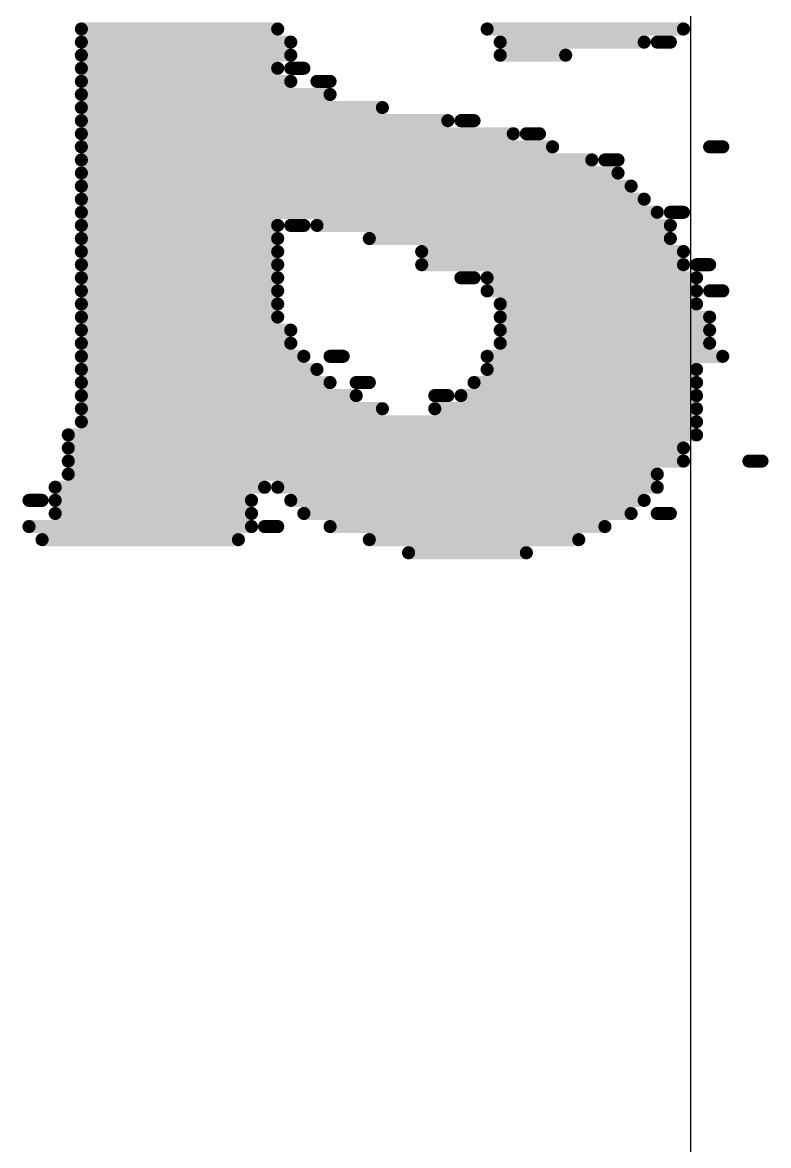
# Model space of a CAD drawing. Header units: inches. Extents: x -5 to 433, y -20 to 71.
# Drawn here: x 8.762 to 10.21, y 48.818 to 50.997 of the extents above; entities that cross this region are included whole.
import ezdxf

# ---------------------------------------------------------------- set-up
doc = ezdxf.new("R2010")
doc.units = ezdxf.units.IN
doc.layers.add('Bottom Overlay', color=54, linetype='Continuous')
doc.layers.add('Top Layer', color=1, linetype='Continuous')

msp = doc.modelspace()

# ---------------------------------------------------------------- linework, layer by layer
at = {"layer": 'Bottom Overlay'}
for points in [[(8.876, 50.9842, 0.0254, 0.0254, 0), (9.257, 50.9842, 0.0254, 0.0254, 0)], [(9.6634, 50.9842, 0.0254, 0.0254, 0), (10.0444, 50.9842, 0.0254, 0.0254, 0)], [(8.876, 50.9588, 0.0254, 0.0254, 0), (9.2824, 50.9588, 0.0254, 0.0254, 0)], [(9.6888, 50.9588, 0.0254, 0.0254, 0), (9.9682, 50.9588, 0.0254, 0.0254, 0)], [(9.9936, 50.9588, 0.0254, 0.0254, 0), (10.019, 50.9588, 0.0254, 0.0254, 0)], [(8.876, 50.9334, 0.0254, 0.0254, 0), (9.2824, 50.9334, 0.0254, 0.0254, 0)], [(9.6888, 50.9334, 0.0254, 0.0254, 0), (9.8158, 50.9334, 0.0254, 0.0254, 0)], [(8.876, 50.908, 0.0254, 0.0254, 0), (9.257, 50.908, 0.0254, 0.0254, 0)], [(9.2824, 50.908, 0.0254, 0.0254, 0), (9.3078, 50.908, 0.0254, 0.0254, 0)], [(8.876, 50.8826, 0.0254, 0.0254, 0), (9.2824, 50.8826, 0.0254, 0.0254, 0)], [(9.3332, 50.8826, 0.0254, 0.0254, 0), (9.3586, 50.8826, 0.0254, 0.0254, 0)], [(8.876, 50.8572, 0.0254, 0.0254, 0), (9.3586, 50.8572, 0.0254, 0.0254, 0)], [(8.876, 50.8318, 0.0254, 0.0254, 0), (9.4602, 50.8318, 0.0254, 0.0254, 0)], [(8.876, 50.8064, 0.0254, 0.0254, 0), (9.5872, 50.8064, 0.0254, 0.0254, 0)], [(9.6126, 50.8064, 0.0254, 0.0254, 0), (9.638, 50.8064, 0.0254, 0.0254, 0)], [(8.876, 50.781, 0.0254, 0.0254, 0), (9.7142, 50.781, 0.0254, 0.0254, 0)], [(9.7396, 50.781, 0.0254, 0.0254, 0), (9.765, 50.781, 0.0254, 0.0254, 0)], [(8.876, 50.7556, 0.0254, 0.0254, 0), (9.7904, 50.7556, 0.0254, 0.0254, 0)], [(10.0952, 50.7556, 0.0254, 0.0254, 0), (10.1206, 50.7556, 0.0254, 0.0254, 0)], [(8.876, 50.7302, 0.0254, 0.0254, 0), (9.8666, 50.7302, 0.0254, 0.0254, 0)], [(9.892, 50.7302, 0.0254, 0.0254, 0), (9.9174, 50.7302, 0.0254, 0.0254, 0)], [(8.876, 50.7048, 0.0254, 0.0254, 0), (9.9174, 50.7048, 0.0254, 0.0254, 0)], [(8.876, 50.6794, 0.0254, 0.0254, 0), (9.9428, 50.6794, 0.0254, 0.0254, 0)], [(8.876, 50.654, 0.0254, 0.0254, 0), (9.9682, 50.654, 0.0254, 0.0254, 0)], [(8.876, 50.6286, 0.0254, 0.0254, 0), (9.9936, 50.6286, 0.0254, 0.0254, 0)], [(10.019, 50.6286, 0.0254, 0.0254, 0), (10.0444, 50.6286, 0.0254, 0.0254, 0)], [(8.876, 50.6032, 0.0254, 0.0254, 0), (9.257, 50.6032, 0.0254, 0.0254, 0)], [(9.2824, 50.6032, 0.0254, 0.0254, 0), (9.3078, 50.6032, 0.0254, 0.0254, 0)], [(9.3332, 50.6032, 0.0254, 0.0254, 0), (10.019, 50.6032, 0.0254, 0.0254, 0)], [(8.876, 50.5778, 0.0254, 0.0254, 0), (9.257, 50.5778, 0.0254, 0.0254, 0)], [(9.4348, 50.5778, 0.0254, 0.0254, 0), (10.019, 50.5778, 0.0254, 0.0254, 0)], [(8.876, 50.5524, 0.0254, 0.0254, 0), (9.257, 50.5524, 0.0254, 0.0254, 0)], [(9.5364, 50.5524, 0.0254, 0.0254, 0), (10.0444, 50.5524, 0.0254, 0.0254, 0)], [(8.876, 50.527, 0.0254, 0.0254, 0), (9.257, 50.527, 0.0254, 0.0254, 0)], [(9.5364, 50.527, 0.0254, 0.0254, 0), (10.0444, 50.527, 0.0254, 0.0254, 0)], [(10.0698, 50.527, 0.0254, 0.0254, 0), (10.0952, 50.527, 0.0254, 0.0254, 0)], [(8.876, 50.5016, 0.0254, 0.0254, 0), (9.257, 50.5016, 0.0254, 0.0254, 0)], [(9.6126, 50.5016, 0.0254, 0.0254, 0), (9.638, 50.5016, 0.0254, 0.0254, 0)], [(9.6634, 50.5016, 0.0254, 0.0254, 0), (10.0698, 50.5016, 0.0254, 0.0254, 0)], [(8.876, 50.4762, 0.0254, 0.0254, 0), (9.257, 50.4762, 0.0254, 0.0254, 0)], [(9.6634, 50.4762, 0.0254, 0.0254, 0), (10.0698, 50.4762, 0.0254, 0.0254, 0)], [(10.0952, 50.4762, 0.0254, 0.0254, 0), (10.1206, 50.4762, 0.0254, 0.0254, 0)], [(8.876, 50.4508, 0.0254, 0.0254, 0), (9.257, 50.4508, 0.0254, 0.0254, 0)], [(9.6888, 50.4508, 0.0254, 0.0254, 0), (10.0698, 50.4508, 0.0254, 0.0254, 0)], [(8.876, 50.4254, 0.0254, 0.0254, 0), (9.257, 50.4254, 0.0254, 0.0254, 0)], [(9.6888, 50.4254, 0.0254, 0.0254, 0), (10.0952, 50.4254, 0.0254, 0.0254, 0)], [(8.876, 50.4, 0.0254, 0.0254, 0), (9.2824, 50.4, 0.0254, 0.0254, 0)], [(9.6888, 50.4, 0.0254, 0.0254, 0), (10.0952, 50.4, 0.0254, 0.0254, 0)], [(8.876, 50.3746, 0.0254, 0.0254, 0), (9.2824, 50.3746, 0.0254, 0.0254, 0)], [(9.6888, 50.3746, 0.0254, 0.0254, 0), (10.0952, 50.3746, 0.0254, 0.0254, 0)], [(8.876, 50.3492, 0.0254, 0.0254, 0), (9.3078, 50.3492, 0.0254, 0.0254, 0)], [(9.3586, 50.3492, 0.0254, 0.0254, 0), (9.384, 50.3492, 0.0254, 0.0254, 0)], [(9.6634, 50.3492, 0.0254, 0.0254, 0), (10.1206, 50.3492, 0.0254, 0.0254, 0)], [(8.876, 50.3238, 0.0254, 0.0254, 0), (9.3332, 50.3238, 0.0254, 0.0254, 0)], [(9.6634, 50.3238, 0.0254, 0.0254, 0), (10.0698, 50.3238, 0.0254, 0.0254, 0)], [(8.876, 50.2984, 0.0254, 0.0254, 0), (9.3586, 50.2984, 0.0254, 0.0254, 0)], [(9.4094, 50.2984, 0.0254, 0.0254, 0), (9.4348, 50.2984, 0.0254, 0.0254, 0)], [(9.638, 50.2984, 0.0254, 0.0254, 0), (10.0698, 50.2984, 0.0254, 0.0254, 0)], [(8.876, 50.273, 0.0254, 0.0254, 0), (9.4094, 50.273, 0.0254, 0.0254, 0)], [(9.5618, 50.273, 0.0254, 0.0254, 0), (9.5872, 50.273, 0.0254, 0.0254, 0)], [(9.6126, 50.273, 0.0254, 0.0254, 0), (10.0698, 50.273, 0.0254, 0.0254, 0)], [(8.876, 50.2476, 0.0254, 0.0254, 0), (9.4602, 50.2476, 0.0254, 0.0254, 0)], [(9.5618, 50.2476, 0.0254, 0.0254, 0), (10.0698, 50.2476, 0.0254, 0.0254, 0)], [(8.876, 50.2222, 0.0254, 0.0254, 0), (10.0698, 50.2222, 0.0254, 0.0254, 0)], [(8.8506, 50.1968, 0.0254, 0.0254, 0), (10.0698, 50.1968, 0.0254, 0.0254, 0)], [(8.8506, 50.1714, 0.0254, 0.0254, 0), (10.0444, 50.1714, 0.0254, 0.0254, 0)], [(8.8506, 50.146, 0.0254, 0.0254, 0), (10.0444, 50.146, 0.0254, 0.0254, 0)], [(10.1714, 50.146, 0.0254, 0.0254, 0), (10.1968, 50.146, 0.0254, 0.0254, 0)], [(8.8506, 50.1206, 0.0254, 0.0254, 0), (9.9936, 50.1206, 0.0254, 0.0254, 0)], [(8.8252, 50.0952, 0.0254, 0.0254, 0), (9.2316, 50.0952, 0.0254, 0.0254, 0)], [(9.257, 50.0952, 0.0254, 0.0254, 0), (9.9936, 50.0952, 0.0254, 0.0254, 0)], [(8.7744, 50.0698, 0.0254, 0.0254, 0), (8.7998, 50.0698, 0.0254, 0.0254, 0)], [(8.8252, 50.0698, 0.0254, 0.0254, 0), (9.2062, 50.0698, 0.0254, 0.0254, 0)], [(9.2824, 50.0698, 0.0254, 0.0254, 0), (9.9682, 50.0698, 0.0254, 0.0254, 0)], [(8.8252, 50.0444, 0.0254, 0.0254, 0), (9.2062, 50.0444, 0.0254, 0.0254, 0)], [(9.3078, 50.0444, 0.0254, 0.0254, 0), (9.9428, 50.0444, 0.0254, 0.0254, 0)], [(9.9936, 50.0444, 0.0254, 0.0254, 0), (10.019, 50.0444, 0.0254, 0.0254, 0)], [(8.7744, 50.019, 0.0254, 0.0254, 0), (9.2062, 50.019, 0.0254, 0.0254, 0)], [(9.2316, 50.019, 0.0254, 0.0254, 0), (9.257, 50.019, 0.0254, 0.0254, 0)], [(9.3586, 50.019, 0.0254, 0.0254, 0), (9.892, 50.019, 0.0254, 0.0254, 0)], [(8.7998, 49.9936, 0.0254, 0.0254, 0), (9.1808, 49.9936, 0.0254, 0.0254, 0)], [(9.4348, 49.9936, 0.0254, 0.0254, 0), (9.8412, 49.9936, 0.0254, 0.0254, 0)], [(9.511, 49.9682, 0.0254, 0.0254, 0), (9.7396, 49.9682, 0.0254, 0.0254, 0)]]:
    msp.add_lwpolyline(points, format="xyseb", dxfattribs=at)
for points in [[(8.8697, 50.9842, 0.0127, 0.0127, 1), (8.8824, 50.9842, 0.0127, 0.0127, 1)], [(9.2507, 50.9842, 0.0127, 0.0127, 1), (9.2634, 50.9842, 0.0127, 0.0127, 1)], [(9.6571, 50.9842, 0.0127, 0.0127, 1), (9.6698, 50.9842, 0.0127, 0.0127, 1)], [(10.0381, 50.9842, 0.0127, 0.0127, 1), (10.0508, 50.9842, 0.0127, 0.0127, 1)], [(8.8697, 50.9588, 0.0127, 0.0127, 1), (8.8824, 50.9588, 0.0127, 0.0127, 1)], [(9.2761, 50.9588, 0.0127, 0.0127, 1), (9.2888, 50.9588, 0.0127, 0.0127, 1)], [(9.6825, 50.9588, 0.0127, 0.0127, 1), (9.6952, 50.9588, 0.0127, 0.0127, 1)], [(9.9619, 50.9588, 0.0127, 0.0127, 1), (9.9746, 50.9588, 0.0127, 0.0127, 1)], [(9.9873, 50.9588, 0.0127, 0.0127, 1), (10, 50.9588, 0.0127, 0.0127, 1)], [(10.0127, 50.9588, 0.0127, 0.0127, 1), (10.0254, 50.9588, 0.0127, 0.0127, 1)], [(8.8697, 50.9334, 0.0127, 0.0127, 1), (8.8824, 50.9334, 0.0127, 0.0127, 1)], [(9.2761, 50.9334, 0.0127, 0.0127, 1), (9.2888, 50.9334, 0.0127, 0.0127, 1)], [(9.6825, 50.9334, 0.0127, 0.0127, 1), (9.6952, 50.9334, 0.0127, 0.0127, 1)], [(9.8095, 50.9334, 0.0127, 0.0127, 1), (9.8222, 50.9334, 0.0127, 0.0127, 1)], [(8.8697, 50.908, 0.0127, 0.0127, 1), (8.8824, 50.908, 0.0127, 0.0127, 1)], [(9.2507, 50.908, 0.0127, 0.0127, 1), (9.2634, 50.908, 0.0127, 0.0127, 1)], [(9.2761, 50.908, 0.0127, 0.0127, 1), (9.2888, 50.908, 0.0127, 0.0127, 1)], [(9.3015, 50.908, 0.0127, 0.0127, 1), (9.3142, 50.908, 0.0127, 0.0127, 1)], [(8.8697, 50.8826, 0.0127, 0.0127, 1), (8.8824, 50.8826, 0.0127, 0.0127, 1)], [(9.2761, 50.8826, 0.0127, 0.0127, 1), (9.2888, 50.8826, 0.0127, 0.0127, 1)], [(9.3269, 50.8826, 0.0127, 0.0127, 1), (9.3396, 50.8826, 0.0127, 0.0127, 1)], [(9.3523, 50.8826, 0.0127, 0.0127, 1), (9.365, 50.8826, 0.0127, 0.0127, 1)], [(8.8697, 50.8572, 0.0127, 0.0127, 1), (8.8824, 50.8572, 0.0127, 0.0127, 1)], [(9.3523, 50.8572, 0.0127, 0.0127, 1), (9.365, 50.8572, 0.0127, 0.0127, 1)], [(8.8697, 50.8318, 0.0127, 0.0127, 1), (8.8824, 50.8318, 0.0127, 0.0127, 1)], [(9.4539, 50.8318, 0.0127, 0.0127, 1), (9.4666, 50.8318, 0.0127, 0.0127, 1)], [(8.8697, 50.8064, 0.0127, 0.0127, 1), (8.8824, 50.8064, 0.0127, 0.0127, 1)], [(9.5809, 50.8064, 0.0127, 0.0127, 1), (9.5936, 50.8064, 0.0127, 0.0127, 1)], [(9.6063, 50.8064, 0.0127, 0.0127, 1), (9.619, 50.8064, 0.0127, 0.0127, 1)], [(9.6317, 50.8064, 0.0127, 0.0127, 1), (9.6444, 50.8064, 0.0127, 0.0127, 1)], [(8.8697, 50.781, 0.0127, 0.0127, 1), (8.8824, 50.781, 0.0127, 0.0127, 1)], [(9.7079, 50.781, 0.0127, 0.0127, 1), (9.7206, 50.781, 0.0127, 0.0127, 1)], [(9.7333, 50.781, 0.0127, 0.0127, 1), (9.746, 50.781, 0.0127, 0.0127, 1)], [(9.7587, 50.781, 0.0127, 0.0127, 1), (9.7714, 50.781, 0.0127, 0.0127, 1)], [(8.8697, 50.7556, 0.0127, 0.0127, 1), (8.8824, 50.7556, 0.0127, 0.0127, 1)], [(9.7841, 50.7556, 0.0127, 0.0127, 1), (9.7968, 50.7556, 0.0127, 0.0127, 1)], [(10.0889, 50.7556, 0.0127, 0.0127, 1), (10.1016, 50.7556, 0.0127, 0.0127, 1)], [(10.1143, 50.7556, 0.0127, 0.0127, 1), (10.127, 50.7556, 0.0127, 0.0127, 1)], [(8.8697, 50.7302, 0.0127, 0.0127, 1), (8.8824, 50.7302, 0.0127, 0.0127, 1)], [(9.8603, 50.7302, 0.0127, 0.0127, 1), (9.873, 50.7302, 0.0127, 0.0127, 1)], [(9.8857, 50.7302, 0.0127, 0.0127, 1), (9.8984, 50.7302, 0.0127, 0.0127, 1)], [(9.9111, 50.7302, 0.0127, 0.0127, 1), (9.9238, 50.7302, 0.0127, 0.0127, 1)], [(8.8697, 50.7048, 0.0127, 0.0127, 1), (8.8824, 50.7048, 0.0127, 0.0127, 1)], [(9.9111, 50.7048, 0.0127, 0.0127, 1), (9.9238, 50.7048, 0.0127, 0.0127, 1)], [(8.8697, 50.6794, 0.0127, 0.0127, 1), (8.8824, 50.6794, 0.0127, 0.0127, 1)], [(9.9365, 50.6794, 0.0127, 0.0127, 1), (9.9492, 50.6794, 0.0127, 0.0127, 1)], [(8.8697, 50.654, 0.0127, 0.0127, 1), (8.8824, 50.654, 0.0127, 0.0127, 1)], [(9.9619, 50.654, 0.0127, 0.0127, 1), (9.9746, 50.654, 0.0127, 0.0127, 1)], [(8.8697, 50.6286, 0.0127, 0.0127, 1), (8.8824, 50.6286, 0.0127, 0.0127, 1)], [(9.9873, 50.6286, 0.0127, 0.0127, 1), (10, 50.6286, 0.0127, 0.0127, 1)], [(10.0127, 50.6286, 0.0127, 0.0127, 1), (10.0254, 50.6286, 0.0127, 0.0127, 1)], [(10.0381, 50.6286, 0.0127, 0.0127, 1), (10.0508, 50.6286, 0.0127, 0.0127, 1)], [(8.8697, 50.6032, 0.0127, 0.0127, 1), (8.8824, 50.6032, 0.0127, 0.0127, 1)], [(9.2507, 50.6032, 0.0127, 0.0127, 1), (9.2634, 50.6032, 0.0127, 0.0127, 1)], [(9.2761, 50.6032, 0.0127, 0.0127, 1), (9.2888, 50.6032, 0.0127, 0.0127, 1)], [(9.3015, 50.6032, 0.0127, 0.0127, 1), (9.3142, 50.6032, 0.0127, 0.0127, 1)], [(9.3269, 50.6032, 0.0127, 0.0127, 1), (9.3396, 50.6032, 0.0127, 0.0127, 1)], [(10.0127, 50.6032, 0.0127, 0.0127, 1), (10.0254, 50.6032, 0.0127, 0.0127, 1)], [(8.8697, 50.5778, 0.0127, 0.0127, 1), (8.8824, 50.5778, 0.0127, 0.0127, 1)], [(9.2507, 50.5778, 0.0127, 0.0127, 1), (9.2634, 50.5778, 0.0127, 0.0127, 1)], [(9.4285, 50.5778, 0.0127, 0.0127, 1), (9.4412, 50.5778, 0.0127, 0.0127, 1)], [(10.0127, 50.5778, 0.0127, 0.0127, 1), (10.0254, 50.5778, 0.0127, 0.0127, 1)], [(8.8697, 50.5524, 0.0127, 0.0127, 1), (8.8824, 50.5524, 0.0127, 0.0127, 1)], [(9.2507, 50.5524, 0.0127, 0.0127, 1), (9.2634, 50.5524, 0.0127, 0.0127, 1)], [(9.5301, 50.5524, 0.0127, 0.0127, 1), (9.5428, 50.5524, 0.0127, 0.0127, 1)], [(10.0381, 50.5524, 0.0127, 0.0127, 1), (10.0508, 50.5524, 0.0127, 0.0127, 1)], [(8.8697, 50.527, 0.0127, 0.0127, 1), (8.8824, 50.527, 0.0127, 0.0127, 1)], [(9.2507, 50.527, 0.0127, 0.0127, 1), (9.2634, 50.527, 0.0127, 0.0127, 1)], [(9.5301, 50.527, 0.0127, 0.0127, 1), (9.5428, 50.527, 0.0127, 0.0127, 1)], [(10.0381, 50.527, 0.0127, 0.0127, 1), (10.0508, 50.527, 0.0127, 0.0127, 1)], [(10.0635, 50.527, 0.0127, 0.0127, 1), (10.0762, 50.527, 0.0127, 0.0127, 1)], [(10.0889, 50.527, 0.0127, 0.0127, 1), (10.1016, 50.527, 0.0127, 0.0127, 1)], [(8.8697, 50.5016, 0.0127, 0.0127, 1), (8.8824, 50.5016, 0.0127, 0.0127, 1)], [(9.2507, 50.5016, 0.0127, 0.0127, 1), (9.2634, 50.5016, 0.0127, 0.0127, 1)], [(9.6063, 50.5016, 0.0127, 0.0127, 1), (9.619, 50.5016, 0.0127, 0.0127, 1)], [(9.6317, 50.5016, 0.0127, 0.0127, 1), (9.6444, 50.5016, 0.0127, 0.0127, 1)], [(9.6571, 50.5016, 0.0127, 0.0127, 1), (9.6698, 50.5016, 0.0127, 0.0127, 1)], [(10.0635, 50.5016, 0.0127, 0.0127, 1), (10.0762, 50.5016, 0.0127, 0.0127, 1)], [(8.8697, 50.4762, 0.0127, 0.0127, 1), (8.8824, 50.4762, 0.0127, 0.0127, 1)], [(9.2507, 50.4762, 0.0127, 0.0127, 1), (9.2634, 50.4762, 0.0127, 0.0127, 1)], [(9.6571, 50.4762, 0.0127, 0.0127, 1), (9.6698, 50.4762, 0.0127, 0.0127, 1)], [(10.0635, 50.4762, 0.0127, 0.0127, 1), (10.0762, 50.4762, 0.0127, 0.0127, 1)], [(10.0889, 50.4762, 0.0127, 0.0127, 1), (10.1016, 50.4762, 0.0127, 0.0127, 1)], [(10.1143, 50.4762, 0.0127, 0.0127, 1), (10.127, 50.4762, 0.0127, 0.0127, 1)], [(8.8697, 50.4508, 0.0127, 0.0127, 1), (8.8824, 50.4508, 0.0127, 0.0127, 1)], [(9.2507, 50.4508, 0.0127, 0.0127, 1), (9.2634, 50.4508, 0.0127, 0.0127, 1)], [(9.6825, 50.4508, 0.0127, 0.0127, 1), (9.6952, 50.4508, 0.0127, 0.0127, 1)], [(10.0635, 50.4508, 0.0127, 0.0127, 1), (10.0762, 50.4508, 0.0127, 0.0127, 1)], [(8.8697, 50.4254, 0.0127, 0.0127, 1), (8.8824, 50.4254, 0.0127, 0.0127, 1)], [(9.2507, 50.4254, 0.0127, 0.0127, 1), (9.2634, 50.4254, 0.0127, 0.0127, 1)], [(9.6825, 50.4254, 0.0127, 0.0127, 1), (9.6952, 50.4254, 0.0127, 0.0127, 1)], [(10.0889, 50.4254, 0.0127, 0.0127, 1), (10.1016, 50.4254, 0.0127, 0.0127, 1)], [(8.8697, 50.4, 0.0127, 0.0127, 1), (8.8824, 50.4, 0.0127, 0.0127, 1)], [(9.2761, 50.4, 0.0127, 0.0127, 1), (9.2888, 50.4, 0.0127, 0.0127, 1)], [(9.6825, 50.4, 0.0127, 0.0127, 1), (9.6952, 50.4, 0.0127, 0.0127, 1)], [(10.0889, 50.4, 0.0127, 0.0127, 1), (10.1016, 50.4, 0.0127, 0.0127, 1)], [(8.8697, 50.3746, 0.0127, 0.0127, 1), (8.8824, 50.3746, 0.0127, 0.0127, 1)], [(9.2761, 50.3746, 0.0127, 0.0127, 1), (9.2888, 50.3746, 0.0127, 0.0127, 1)], [(9.6825, 50.3746, 0.0127, 0.0127, 1), (9.6952, 50.3746, 0.0127, 0.0127, 1)], [(10.0889, 50.3746, 0.0127, 0.0127, 1), (10.1016, 50.3746, 0.0127, 0.0127, 1)], [(8.8697, 50.3492, 0.0127, 0.0127, 1), (8.8824, 50.3492, 0.0127, 0.0127, 1)], [(9.3015, 50.3492, 0.0127, 0.0127, 1), (9.3142, 50.3492, 0.0127, 0.0127, 1)], [(9.3523, 50.3492, 0.0127, 0.0127, 1), (9.365, 50.3492, 0.0127, 0.0127, 1)], [(9.3777, 50.3492, 0.0127, 0.0127, 1), (9.3904, 50.3492, 0.0127, 0.0127, 1)], [(9.6571, 50.3492, 0.0127, 0.0127, 1), (9.6698, 50.3492, 0.0127, 0.0127, 1)], [(10.1143, 50.3492, 0.0127, 0.0127, 1), (10.127, 50.3492, 0.0127, 0.0127, 1)], [(8.8697, 50.3238, 0.0127, 0.0127, 1), (8.8824, 50.3238, 0.0127, 0.0127, 1)], [(9.3269, 50.3238, 0.0127, 0.0127, 1), (9.3396, 50.3238, 0.0127, 0.0127, 1)], [(9.6571, 50.3238, 0.0127, 0.0127, 1), (9.6698, 50.3238, 0.0127, 0.0127, 1)], [(10.0635, 50.3238, 0.0127, 0.0127, 1), (10.0762, 50.3238, 0.0127, 0.0127, 1)], [(8.8697, 50.2984, 0.0127, 0.0127, 1), (8.8824, 50.2984, 0.0127, 0.0127, 1)], [(9.3523, 50.2984, 0.0127, 0.0127, 1), (9.365, 50.2984, 0.0127, 0.0127, 1)], [(9.4031, 50.2984, 0.0127, 0.0127, 1), (9.4158, 50.2984, 0.0127, 0.0127, 1)], [(9.4285, 50.2984, 0.0127, 0.0127, 1), (9.4412, 50.2984, 0.0127, 0.0127, 1)], [(9.6317, 50.2984, 0.0127, 0.0127, 1), (9.6444, 50.2984, 0.0127, 0.0127, 1)], [(10.0635, 50.2984, 0.0127, 0.0127, 1), (10.0762, 50.2984, 0.0127, 0.0127, 1)], [(8.8697, 50.273, 0.0127, 0.0127, 1), (8.8824, 50.273, 0.0127, 0.0127, 1)], [(9.4031, 50.273, 0.0127, 0.0127, 1), (9.4158, 50.273, 0.0127, 0.0127, 1)], [(9.5555, 50.273, 0.0127, 0.0127, 1), (9.5682, 50.273, 0.0127, 0.0127, 1)], [(9.5809, 50.273, 0.0127, 0.0127, 1), (9.5936, 50.273, 0.0127, 0.0127, 1)], [(9.6063, 50.273, 0.0127, 0.0127, 1), (9.619, 50.273, 0.0127, 0.0127, 1)], [(10.0635, 50.273, 0.0127, 0.0127, 1), (10.0762, 50.273, 0.0127, 0.0127, 1)], [(8.8697, 50.2476, 0.0127, 0.0127, 1), (8.8824, 50.2476, 0.0127, 0.0127, 1)], [(9.4539, 50.2476, 0.0127, 0.0127, 1), (9.4666, 50.2476, 0.0127, 0.0127, 1)], [(9.5555, 50.2476, 0.0127, 0.0127, 1), (9.5682, 50.2476, 0.0127, 0.0127, 1)], [(10.0635, 50.2476, 0.0127, 0.0127, 1), (10.0762, 50.2476, 0.0127, 0.0127, 1)], [(8.8697, 50.2222, 0.0127, 0.0127, 1), (8.8824, 50.2222, 0.0127, 0.0127, 1)], [(10.0635, 50.2222, 0.0127, 0.0127, 1), (10.0762, 50.2222, 0.0127, 0.0127, 1)], [(8.8443, 50.1968, 0.0127, 0.0127, 1), (8.857, 50.1968, 0.0127, 0.0127, 1)], [(10.0635, 50.1968, 0.0127, 0.0127, 1), (10.0762, 50.1968, 0.0127, 0.0127, 1)], [(8.8443, 50.1714, 0.0127, 0.0127, 1), (8.857, 50.1714, 0.0127, 0.0127, 1)], [(10.0381, 50.1714, 0.0127, 0.0127, 1), (10.0508, 50.1714, 0.0127, 0.0127, 1)], [(8.8443, 50.146, 0.0127, 0.0127, 1), (8.857, 50.146, 0.0127, 0.0127, 1)], [(10.0381, 50.146, 0.0127, 0.0127, 1), (10.0508, 50.146, 0.0127, 0.0127, 1)], [(10.1651, 50.146, 0.0127, 0.0127, 1), (10.1778, 50.146, 0.0127, 0.0127, 1)], [(10.1905, 50.146, 0.0127, 0.0127, 1), (10.2032, 50.146, 0.0127, 0.0127, 1)], [(8.8443, 50.1206, 0.0127, 0.0127, 1), (8.857, 50.1206, 0.0127, 0.0127, 1)], [(9.9873, 50.1206, 0.0127, 0.0127, 1), (10, 50.1206, 0.0127, 0.0127, 1)], [(8.8189, 50.0952, 0.0127, 0.0127, 1), (8.8316, 50.0952, 0.0127, 0.0127, 1)], [(9.2253, 50.0952, 0.0127, 0.0127, 1), (9.238, 50.0952, 0.0127, 0.0127, 1)], [(9.2507, 50.0952, 0.0127, 0.0127, 1), (9.2634, 50.0952, 0.0127, 0.0127, 1)], [(9.9873, 50.0952, 0.0127, 0.0127, 1), (10, 50.0952, 0.0127, 0.0127, 1)], [(8.7681, 50.0698, 0.0127, 0.0127, 1), (8.7808, 50.0698, 0.0127, 0.0127, 1)], [(8.7935, 50.0698, 0.0127, 0.0127, 1), (8.8062, 50.0698, 0.0127, 0.0127, 1)], [(8.8189, 50.0698, 0.0127, 0.0127, 1), (8.8316, 50.0698, 0.0127, 0.0127, 1)], [(9.1999, 50.0698, 0.0127, 0.0127, 1), (9.2126, 50.0698, 0.0127, 0.0127, 1)], [(9.2761, 50.0698, 0.0127, 0.0127, 1), (9.2888, 50.0698, 0.0127, 0.0127, 1)], [(9.9619, 50.0698, 0.0127, 0.0127, 1), (9.9746, 50.0698, 0.0127, 0.0127, 1)], [(8.8189, 50.0444, 0.0127, 0.0127, 1), (8.8316, 50.0444, 0.0127, 0.0127, 1)], [(9.1999, 50.0444, 0.0127, 0.0127, 1), (9.2126, 50.0444, 0.0127, 0.0127, 1)], [(9.3015, 50.0444, 0.0127, 0.0127, 1), (9.3142, 50.0444, 0.0127, 0.0127, 1)], [(9.9365, 50.0444, 0.0127, 0.0127, 1), (9.9492, 50.0444, 0.0127, 0.0127, 1)], [(9.9873, 50.0444, 0.0127, 0.0127, 1), (10, 50.0444, 0.0127, 0.0127, 1)], [(10.0127, 50.0444, 0.0127, 0.0127, 1), (10.0254, 50.0444, 0.0127, 0.0127, 1)], [(8.7681, 50.019, 0.0127, 0.0127, 1), (8.7808, 50.019, 0.0127, 0.0127, 1)], [(9.1999, 50.019, 0.0127, 0.0127, 1), (9.2126, 50.019, 0.0127, 0.0127, 1)], [(9.2253, 50.019, 0.0127, 0.0127, 1), (9.238, 50.019, 0.0127, 0.0127, 1)], [(9.2507, 50.019, 0.0127, 0.0127, 1), (9.2634, 50.019, 0.0127, 0.0127, 1)], [(9.3523, 50.019, 0.0127, 0.0127, 1), (9.365, 50.019, 0.0127, 0.0127, 1)], [(9.8857, 50.019, 0.0127, 0.0127, 1), (9.8984, 50.019, 0.0127, 0.0127, 1)], [(8.7935, 49.9936, 0.0127, 0.0127, 1), (8.8062, 49.9936, 0.0127, 0.0127, 1)], [(9.1745, 49.9936, 0.0127, 0.0127, 1), (9.1872, 49.9936, 0.0127, 0.0127, 1)], [(9.4285, 49.9936, 0.0127, 0.0127, 1), (9.4412, 49.9936, 0.0127, 0.0127, 1)], [(9.8349, 49.9936, 0.0127, 0.0127, 1), (9.8476, 49.9936, 0.0127, 0.0127, 1)], [(9.5047, 49.9682, 0.0127, 0.0127, 1), (9.5174, 49.9682, 0.0127, 0.0127, 1)], [(9.7333, 49.9682, 0.0127, 0.0127, 1), (9.746, 49.9682, 0.0127, 0.0127, 1)]]:
    msp.add_lwpolyline(points, format="xyseb", close=True, dxfattribs=at)
at = {"layer": 'Top Layer'}
for p, q in [((10.0584, 52.6747), (10.0584, 50.0633)), ((10.0584, 50.0633), (10.0584, 48.9868)), ((10.0584, 48.9868), (10.0584, 3.2382))]:
    msp.add_line(p, q, dxfattribs=at)

doc.saveas('drawing.dxf')
